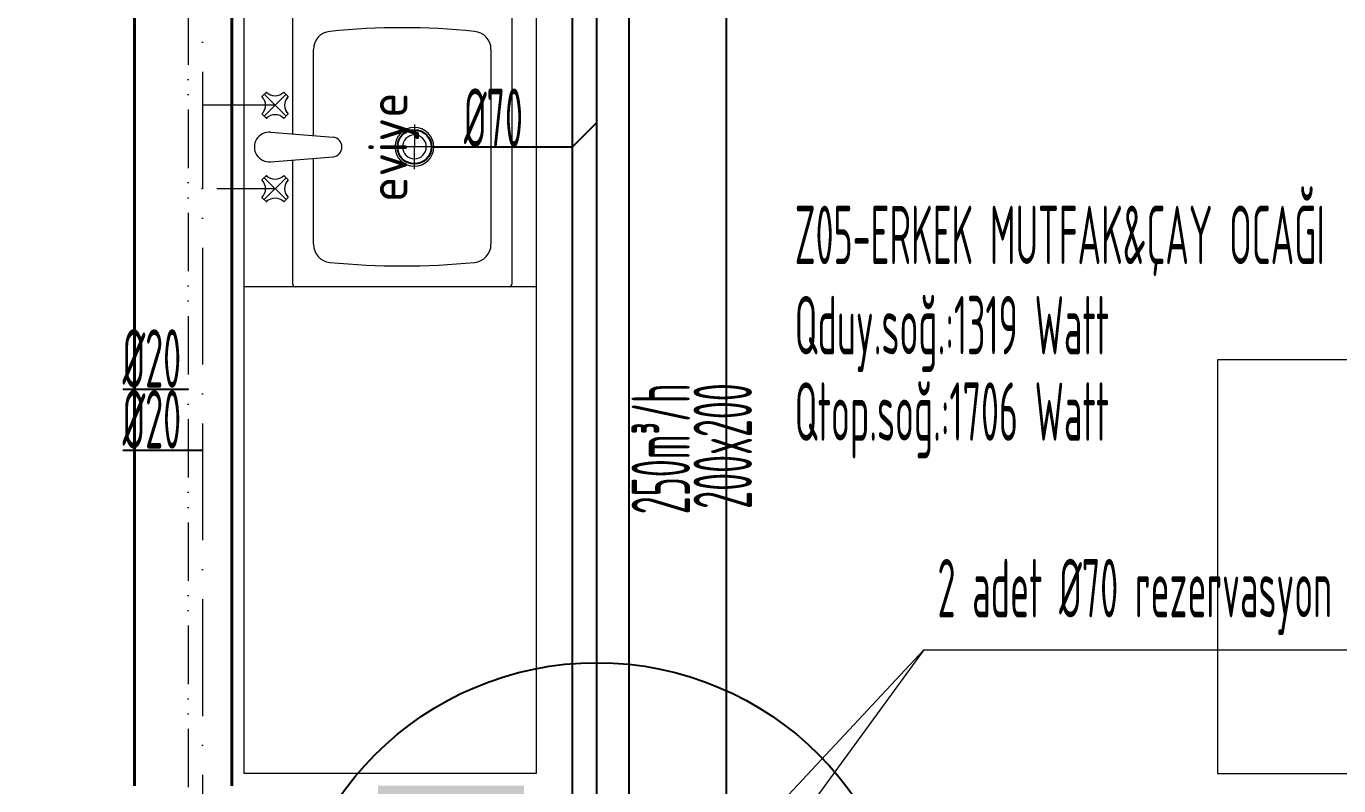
# Model space of a CAD drawing. Header units: centimetres. Extents: x 31 to 22766, y 238 to 3306.
# Drawn here: x 1684.8 to 1954.4, y 1382 to 1538 of the extents above; entities that cross this region are included whole.
import ezdxf
from ezdxf.xclip import XClip

# ---------------------------------------------------------------- set-up
doc = ezdxf.new("R2010")
doc.units = ezdxf.units.CM
doc.header["$XCLIPFRAME"] = 0
doc.linetypes.add('ACAD_ISO10W100', pattern=[18, 12, -3, 0, -3])
doc.linetypes.add('ACAD_ISO12W100', pattern=[21, 12, -3, 0, -3, 0, -3])
for name, color, linetype, lineweight in [('00_BORDA_DUVAR', 8, 'Continuous', 40), ('00_BORDA_TARAMA', 5, 'Continuous', 9), ('M-HAP-DATA', 42, 'Continuous', 0), ('M-ST-SICAK SU', 1, 'Continuous', 0), ('M-ST-SOGUK SU', 5, 'Continuous', 0), ('MAHAL ADI', 8, 'Continuous', 0), ('TEFRİŞ', 8, 'Continuous', 9), ('YAZI1', 8, 'Continuous', 5)]:
    doc.layers.add(name, color=color, linetype=linetype, lineweight=lineweight)
for name, color, linetype in [('M-HVAC EMİŞ', 6, 'Continuous'), ('M-ST-PİSSU', 8, 'Continuous'), ('M-ST-PİSSU YAZI', 7, 'Continuous'), ('M-ST-TEMİZ SU YAZI', 7, 'Continuous'), ('M-ST-YAĞMUR SUYU', 6, 'RAINWATER'), ('M-VRF-BORU', 3, 'Continuous')]:
    doc.layers.add(name, color=color, linetype=linetype)
doc.styles.add('MENFEZ', font='GENISO.shx')
doc.styles.get("Standard").update_dxf_attribs({"font": 'GENISO.shx'})
doc.styles.add('style1', font='GENISO.shx', dxfattribs={"height": 80})
doc.styles.add('YAZI', font='geniso.shx')
doc.linetypes.add('RAINWATER', pattern='A,6,-0.4,[") )",Standard,S=1,R=0,X=-0.1,Y=-0.5],-1.1', length=7.5)
doc.linetypes.add('WASTEWATER', pattern='A,6,-0.4,[")",Standard,S=1,R=0,X=-0.1,Y=-0.375],-0.2', length=6.6)

# ---------------------------------------------------------------- blocks, each defined once
blk = doc.blocks.new('BETONARME PLANI')
at = {"layer": '00_BORDA_TARAMA'}
h = blk.add_hatch(dxfattribs=at)
h.set_pattern_fill('ANSI36', color=256)
h.set_pattern_definition([(45, (25862.2684, -18283.2323), (1.68379802, 6.1739261), [7.9375, -1.5875, 0, -1.5875])])
h.paths.add_polyline_path([(37985.64, 1232.62), (37985.64, 1202.62), (37925.64, 1202.62), (37925.64, 1232.62)])
h.paths.add_polyline_path([(37955.64, 902.62), (37985.64, 902.62), (37985.64, 842.62), (37955.64, 842.62)])
h.paths.add_polyline_path([(37985.64, 1792.62), (37985.64, 1762.62), (37925.64, 1762.62), (37925.64, 1792.62)])
h.paths.add_polyline_path([(37090.64, 842.62), (37130.64, 842.62), (37130.64, 882.62), (37090.64, 882.62)])
h.paths.add_polyline_path([(37985.64, 352.62), (37985.64, 322.62), (37925.64, 322.62), (37925.64, 352.62)])
h.paths.add_polyline_path([(37090.64, 1272.62), (37130.64, 1272.62), (37130.64, 1312.62), (37090.64, 1312.62)])
h.paths.add_polyline_path([(37555.64, 1302.62), (37585.64, 1302.62), (37585.64, 1202.62), (37555.64, 1202.62)])
h.paths.add_polyline_path([(37100.64, 382.62), (37130.64, 382.62), (37130.64, 322.62), (37100.64, 322.62)])
h.paths.add_polyline_path([(37130.64, 1752.62), (37130.64, 1792.62), (37100.64, 1792.62), (37100.64, 1752.62)])
h.paths.add_polyline_path([(37585.64, 352.62), (37585.64, 322.62), (37525.64, 322.62), (37525.64, 352.62)])
h.paths.add_polyline_path([(37585.64, 842.62), (37560.64, 842.62), (37560.64, 992.62), (37585.64, 992.62)])
h.paths.add_polyline_path([(36035.64, 382.62), (36065.64, 382.62), (36065.64, 322.62), (36035.64, 322.62)])
h.paths.add_polyline_path([(36645.64, 1792.62), (36675.64, 1792.62), (36675.64, 1732.62), (36645.64, 1732.62)])
h.paths.add_polyline_path([(35505.64, 382.62), (35535.64, 382.62), (35535.64, 322.62), (35505.64, 322.62)])
h.paths.add_polyline_path([(36065.64, 1792.62), (36065.64, 1767.62), (35915.64, 1767.62), (35915.64, 1792.62)])
h.paths.add_polyline_path([(37585.64, 1792.62), (37585.64, 1762.62), (37525.64, 1762.62), (37525.64, 1792.62)])
h.paths.add_polyline_path([(36645.64, 382.62), (36675.64, 382.62), (36675.64, 322.62), (36645.64, 322.62)])
h.paths.add_polyline_path([(36645.64, 902.62), (36675.64, 902.62), (36675.64, 842.62), (36645.64, 842.62)])
h.paths.add_polyline_path([(36065.64, 1297.62), (36065.64, 1272.62), (35915.64, 1272.62), (35915.64, 1297.62)])
h.paths.add_polyline_path([(35565.64, 1302.62), (35565.64, 1272.62), (35505.64, 1272.62), (35505.64, 1302.62)])
h.paths.add_polyline_path([(36035.64, 902.62), (36065.64, 902.62), (36065.64, 842.62), (36035.64, 842.62)])
h.paths.add_polyline_path([(35505.64, 902.62), (35535.64, 902.62), (35535.64, 842.62), (35505.64, 842.62)])
h.paths.add_polyline_path([(34925.64, 352.62), (34925.64, 322.62), (34865.64, 322.62), (34865.64, 352.62)])
h.paths.add_polyline_path([(34865.64, 992.62), (34890.64, 992.62), (34890.64, 842.62), (34865.64, 842.62)])
h.paths.add_polyline_path([(34925.64, 1792.62), (34925.64, 1762.62), (34865.64, 1762.62), (34865.64, 1792.62)])
h.paths.add_polyline_path([(34925.64, 1302.62), (34925.64, 1272.62), (34865.64, 1272.62), (34865.64, 1302.62)])
h.paths.add_polyline_path([(36645.64, 1332.62), (36675.64, 1332.62), (36675.64, 1272.62), (36645.64, 1272.62)])
h.paths.add_polyline_path([(35505.64, 1762.62), (35505.64, 1792.62), (35565.64, 1792.62), (35565.64, 1762.62)])
blk = doc.blocks.new('DUVAR PLANI')
at = {"layer": '00_BORDA_DUVAR', "lineweight": 40}
for p, q in [((35985.64, 5902.62), (35985.64, 6272.62)), ((36005.64, 6272.62), (36005.64, 5902.62))]:
    blk.add_line(p, q, dxfattribs=at)
at = {"layer": 'TEFRİŞ', "color": 8}
for p, q in [((36018.14, 6036.5), (36018.14, 6062.04)), ((36063.14, 6062.04), (36063.14, 6005.65)), ((36022.39, 6036.15), (36022.39, 6053.86)), ((36058.88, 6053.86), (36058.88, 6013.83)), ((36016.77, 6040.15), (36012.28, 6044.65)), ((36012.28, 6040.15), (36016.77, 6044.65)), ((36043.14, 6038.43), (36043.14, 6033.84)), ((36013.59, 6036.87), (36026.43, 6035.81)), ((36013.59, 6030.77), (36026.43, 6031.83)), ((36022.39, 6013.83), (36022.39, 6031.5)), ((36047.58, 6033.84), (36038.66, 6033.84)), ((36043.14, 6029.25), (36043.14, 6033.84)), ((36018.14, 6005.65), (36018.14, 6031.15)), ((36012.28, 6023), (36016.77, 6027.5)), ((36016.77, 6023), (36012.28, 6027.5)), ((36062.61, 6005.12), (36018.67, 6005.12))]:
    blk.add_line(p, q, dxfattribs=at)
at = {"layer": 'TEFRİŞ'}
blk.add_lwpolyline([(36068.14, 5905.12), (36008.14, 5905.12), (36008.14, 6270.12), (36068.14, 6270.12), (36068.14, 6275.12), (36298.14, 6275.12), (36298.14, 5905.12), (36238.14, 5905.12), (36238.14, 6215.12), (36068.14, 6215.12)], close=True, dxfattribs=at)
for points in [[(36011.82, 6044.19), (36012.73, 6045.1)], [(36016.32, 6045.1), (36017.23, 6044.19)], [(36012.73, 6039.69), (36011.82, 6040.61)], [(36017.23, 6040.61), (36016.32, 6039.69)], [(36011.82, 6027.04), (36012.73, 6027.95)], [(36016.32, 6027.95), (36017.23, 6027.04)], [(36012.73, 6022.54), (36011.82, 6023.46)], [(36017.23, 6023.46), (36016.32, 6022.54)]]:
    blk.add_lwpolyline(points, dxfattribs=at)
for centre, radius, start, end in [((36026.12, 6053.86), 3.72, 94.905, 180), ((36040.64, 5909.69), 148.62, 84.2696, 95.7304), ((36055.16, 6053.86), 3.72, 0, 85.095), ((36014.52, 6046.9), 2.54, 225, 315), ((36010.03, 6042.4), 2.54, 315, 45), ((36019.02, 6042.4), 2.54, 135, 225), ((36014.52, 6037.9), 2.54, 45, 135), ((36043.14, 6033.84), 3.99, 0, 180), ((36013.34, 6033.82), 3.06, 85.286, 274.714), ((36026.26, 6033.82), 2, 274.714, 85.286), ((36043.14, 6033.84), 2.45, 0, 180), ((36043.14, 6033.84), 3.99, 180, 0), ((36043.14, 6033.84), 2.45, 180, 0), ((36010.03, 6025.25), 2.54, 315, 45), ((36014.52, 6029.75), 2.54, 225, 315), ((36019.02, 6025.25), 2.54, 135, 225), ((36014.52, 6020.75), 2.54, 45, 135), ((36026.12, 6013.83), 3.72, 180, 265.095), ((36055.16, 6013.83), 3.72, 274.905, 0), ((36040.64, 6158), 148.62, 264.2696, 275.7304), ((36018.67, 6005.65), 0.532, 180, 270), ((36062.61, 6005.65), 0.532, 270, 0)]:
    blk.add_arc(centre, radius, start, end, dxfattribs=at)
blk.add_blockref('BETONARME PLANI', (0, 5000))
blk = doc.blocks.new('G$C9F7A6E88')
at = {"layer": 'TEFRİŞ'}
for p, q in [((-657.5, -4806.12), (-657.5, -4780.58)), ((-612.5, -4780.58), (-612.5, -4836.97)), ((-653.24, -4806.47), (-653.24, -4788.76)), ((-616.76, -4788.76), (-616.76, -4828.79)), ((-658.86, -4802.47), (-663.36, -4797.97)), ((-663.36, -4802.47), (-658.86, -4797.97)), ((-632.5, -4804.19), (-632.5, -4808.78)), ((-662.05, -4805.75), (-649.21, -4806.81)), ((-628.06, -4808.78), (-636.98, -4808.78)), ((-632.5, -4813.37), (-632.5, -4808.78)), ((-662.05, -4811.84), (-649.21, -4810.79)), ((-657.5, -4836.97), (-657.5, -4811.47)), ((-653.24, -4828.79), (-653.24, -4811.12)), ((-663.36, -4819.62), (-658.86, -4815.12)), ((-658.86, -4819.62), (-663.36, -4815.12)), ((-613.03, -4837.5), (-656.97, -4837.5))]:
    blk.add_line(p, q, dxfattribs=at)
for points in [[(-607.5, -4937.5), (-667.5, -4937.5), (-667.5, -4572.5), (-607.5, -4572.5), (-607.5, -4567.5), (-377.5, -4567.5), (-377.5, -4847.5), (-437.5, -4847.5), (-437.5, -4627.5), (-607.5, -4627.5)], [(-467.5, -4937.5), (-382.5, -4937.5), (-382.5, -4852.5), (-467.5, -4852.5)]]:
    blk.add_lwpolyline(points, close=True, dxfattribs=at)
for points in [[(-663.82, -4798.43), (-662.91, -4797.52)], [(-659.32, -4797.52), (-658.41, -4798.43)], [(-662.91, -4802.93), (-663.82, -4802.01)], [(-658.41, -4802.01), (-659.32, -4802.93)], [(-663.82, -4815.58), (-662.91, -4814.67)], [(-659.32, -4814.67), (-658.41, -4815.58)], [(-662.91, -4820.08), (-663.82, -4819.16)], [(-658.41, -4819.16), (-659.32, -4820.08)], [(-607.5, -4837.5), (-667.5, -4837.5)]]:
    blk.add_lwpolyline(points, dxfattribs=at)
for centre, radius, start, end in [((-649.52, -4788.76), 3.72, 94.905, 180), ((-635, -4932.93), 148.62, 84.2696, 95.7304), ((-620.48, -4788.76), 3.72, 0, 85.095), ((-665.61, -4800.22), 2.54, 315, 45), ((-661.11, -4795.72), 2.54, 225, 315), ((-656.61, -4800.22), 2.54, 135, 225), ((-661.11, -4804.72), 2.54, 45, 135), ((-662.3, -4808.8), 3.06, 85.286, 274.714), ((-649.37, -4808.8), 2, 274.714, 85.286), ((-632.5, -4808.78), 3.99, 0, 180), ((-632.5, -4808.78), 2.45, 0, 180), ((-632.5, -4808.78), 3.99, 180, 0), ((-632.5, -4808.78), 2.45, 180, 0), ((-661.11, -4812.87), 2.54, 225, 315), ((-665.61, -4817.37), 2.54, 315, 45), ((-656.61, -4817.37), 2.54, 135, 225), ((-661.11, -4821.87), 2.54, 45, 135), ((-649.52, -4828.79), 3.72, 180, 265.095), ((-620.48, -4828.79), 3.72, 274.905, 0), ((-635, -4684.62), 148.62, 264.2696, 275.7304), ((-656.97, -4836.97), 0.532, 180, 270), ((-613.03, -4836.97), 0.532, 270, 0)]:
    blk.add_arc(centre, radius, start, end, dxfattribs=at)
at = {"layer": 'YAZI1', "insert": (-641.95, -4847.94), "char_height": 8, "width": 78.1885, "attachment_point": 1, "rotation": 90, "style": 'style1'}
blk.add_mtext('\\pxsm1,qc;eviye', dxfattribs=at)
blk = doc.blocks.new('G$CCD2FF134')
at = {"layer": 'M-HVAC EMİŞ'}
for p, q in [((-1898.41, -1060), (-1898.41, -610.42)), ((-1878.41, -1060), (-1878.41, -610.42))]:
    blk.add_line(p, q, dxfattribs=at)
at = {"layer": 'M-ST-PİSSU', "color": 11, "linetype": 'WASTEWATER', "ltscale": 5}
for p, q in [((-1905, -960), (-1905, -20)), ((-1910, -758.78), (-1905, -753.78)), ((-1939, -758.78), (-1910, -758.78))]:
    blk.add_line(p, q, dxfattribs=at)
blk.add_circle((-1942.5, -758.78), 3.5, dxfattribs=at)
at = {"layer": 'M-ST-SICAK SU', "linetype": 'ACAD_ISO12W100'}
for p, q in [((-1989, -560.32), (-1989, -904)), ((-1971.11, -767.37), (-1989, -767.37))]:
    blk.add_line(p, q, dxfattribs=at)
at = {"layer": 'M-ST-SOGUK SU', "linetype": 'ACAD_ISO10W100', "ltscale": 2}
for p, q in [((-1986, -526.79), (-1986, -907)), ((-1971.11, -750.22), (-1986, -750.22))]:
    blk.add_line(p, q, dxfattribs=at)
at = {"layer": 'M-ST-TEMİZ SU YAZI'}
for p, q in [((-2002.37, -808.54), (-1989, -808.54)), ((-2002.37, -821.05), (-1986, -821.05))]:
    blk.add_line(p, q, dxfattribs=at)
at = {"layer": 'M-VRF-BORU'}
blk.add_line((-1910, -1158.8), (-1910, -440), dxfattribs=at)
at = {"layer": 'M-HAP-DATA', "color": 2, "style": 'MENFEZ', "width": 0.5}
for s, p in [('Qduy.soğ.:1319 Watt ', (-1864.38, -801.4)), ('Qtop.soğ.:1706 Watt', (-1864.38, -819.14))]:
    blk.add_text(s, height=12, dxfattribs=at).set_placement(p)
at = {"layer": 'M-ST-PİSSU YAZI', "linetype": 'WASTEWATER', "ltscale": 4, "width": 0.5}
blk.add_text('Ø70', height=12, dxfattribs=at).set_placement((-1932.33, -758.79))
at = {"layer": 'M-ST-TEMİZ SU YAZI', "linetype": 'WASTEWATER', "ltscale": 4, "width": 0.5}
for p in [(-2002.46, -808.24), (-2002.46, -820.74)]:
    blk.add_text('Ø20', height=12, dxfattribs=at).set_placement(p)
at = {"layer": 'M-ST-YAĞMUR SUYU', "color": 7, "linetype": 'Continuous', "width": 0.5}
for s, p in [('250m³/h', (-1885.88, -834.23, -58.4)), ('200x200', (-1873.15, -833.12, -58.4))]:
    blk.add_text(s, height=12, rotation=90, dxfattribs=at).set_placement(p)
at = {"layer": 'MAHAL ADI', "color": 1, "lineweight": -3, "style": 'YAZI', "width": 0.5}
blk.add_text('Z05-ERKEK MUTFAK&ÇAY OCAĞI', height=12, dxfattribs=at).set_placement((-1864.34, -782.86))
blk = doc.blocks.new('A$Ce276fa5c')
blk.add_circle((-1905, -929.15), 64.42)
at = {"layer": 'M-HAP-DATA', "color": 2}
for p, q in [((-1905.99, -935), (-1837.84, -862.06)), ((-1837.84, -862.06), (-1891.03, -935)), ((-1837.84, -862.06), (-1747.47, -862.06))]:
    blk.add_line(p, q, dxfattribs=at)
at = {"layer": 'M-HAP-DATA', "color": 2, "style": 'MENFEZ', "width": 0.5}
blk.add_text('2 adet %%C70 rezervasyon', height=12, dxfattribs=at).set_placement((-1835.02, -855.42))

msp = doc.modelspace()

# ---------------------------------------------------------------- block references
ref = msp.add_blockref('G$CCD2FF134', (3707.03, 2272.03))
XClip(ref).set_block_clipping_path([(-3470.0000000001, -1889.9999999982), (349.9999999999, 300.0000000019)])
for name, p in [('DUVAR PLANI', (-34278.61, -4520.59)), ('A$Ce276fa5c', (3707.03, 2272.03)), ('G$C9F7A6E88', (2397.03, 6322.03))]:
    msp.add_blockref(name, p)

doc.saveas('drawing.dxf')
